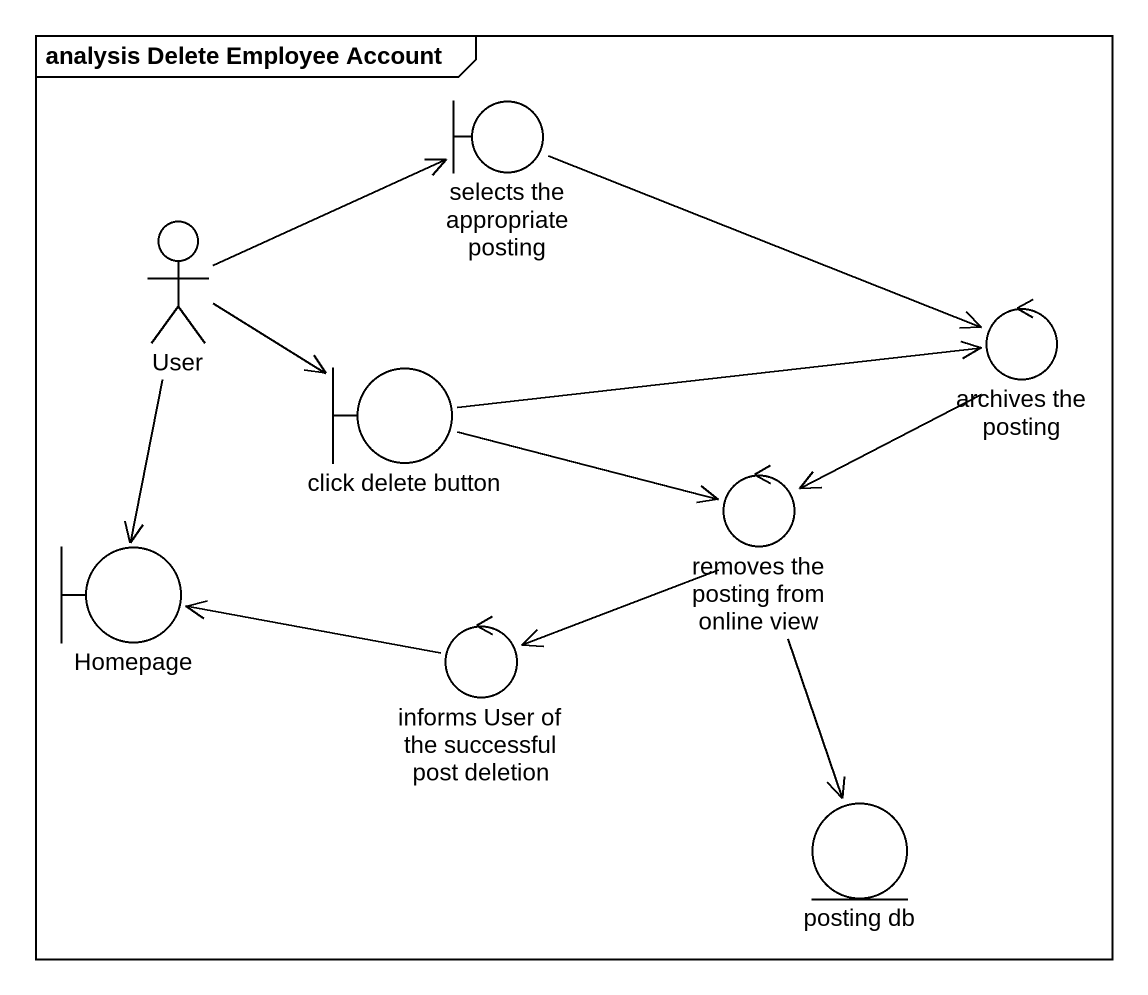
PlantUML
@startuml
mainframe analysis Delete Employee Account
boundary "selects the appropriate posting" as selects_the_appropriate
actor User
boundary "click delete button" as click_delete_button
control "archives the posting" as archives_the_posting
control "removes the posting from online view" as removes_the_posting_from
boundary Homepage
control "informs User of the successful post deletion" as informs_User_of_the
entity "posting db" as posting_db
selects_the_appropriate -right-> archives_the_posting
User -right-> selects_the_appropriate
User -right-> click_delete_button
User --> Homepage
click_delete_button -right-> archives_the_posting
click_delete_button -right-> removes_the_posting_from
archives_the_posting --> removes_the_posting_from
removes_the_posting_from -left-> informs_User_of_the
removes_the_posting_from --> posting_db
informs_User_of_the -left-> Homepage
@enduml
